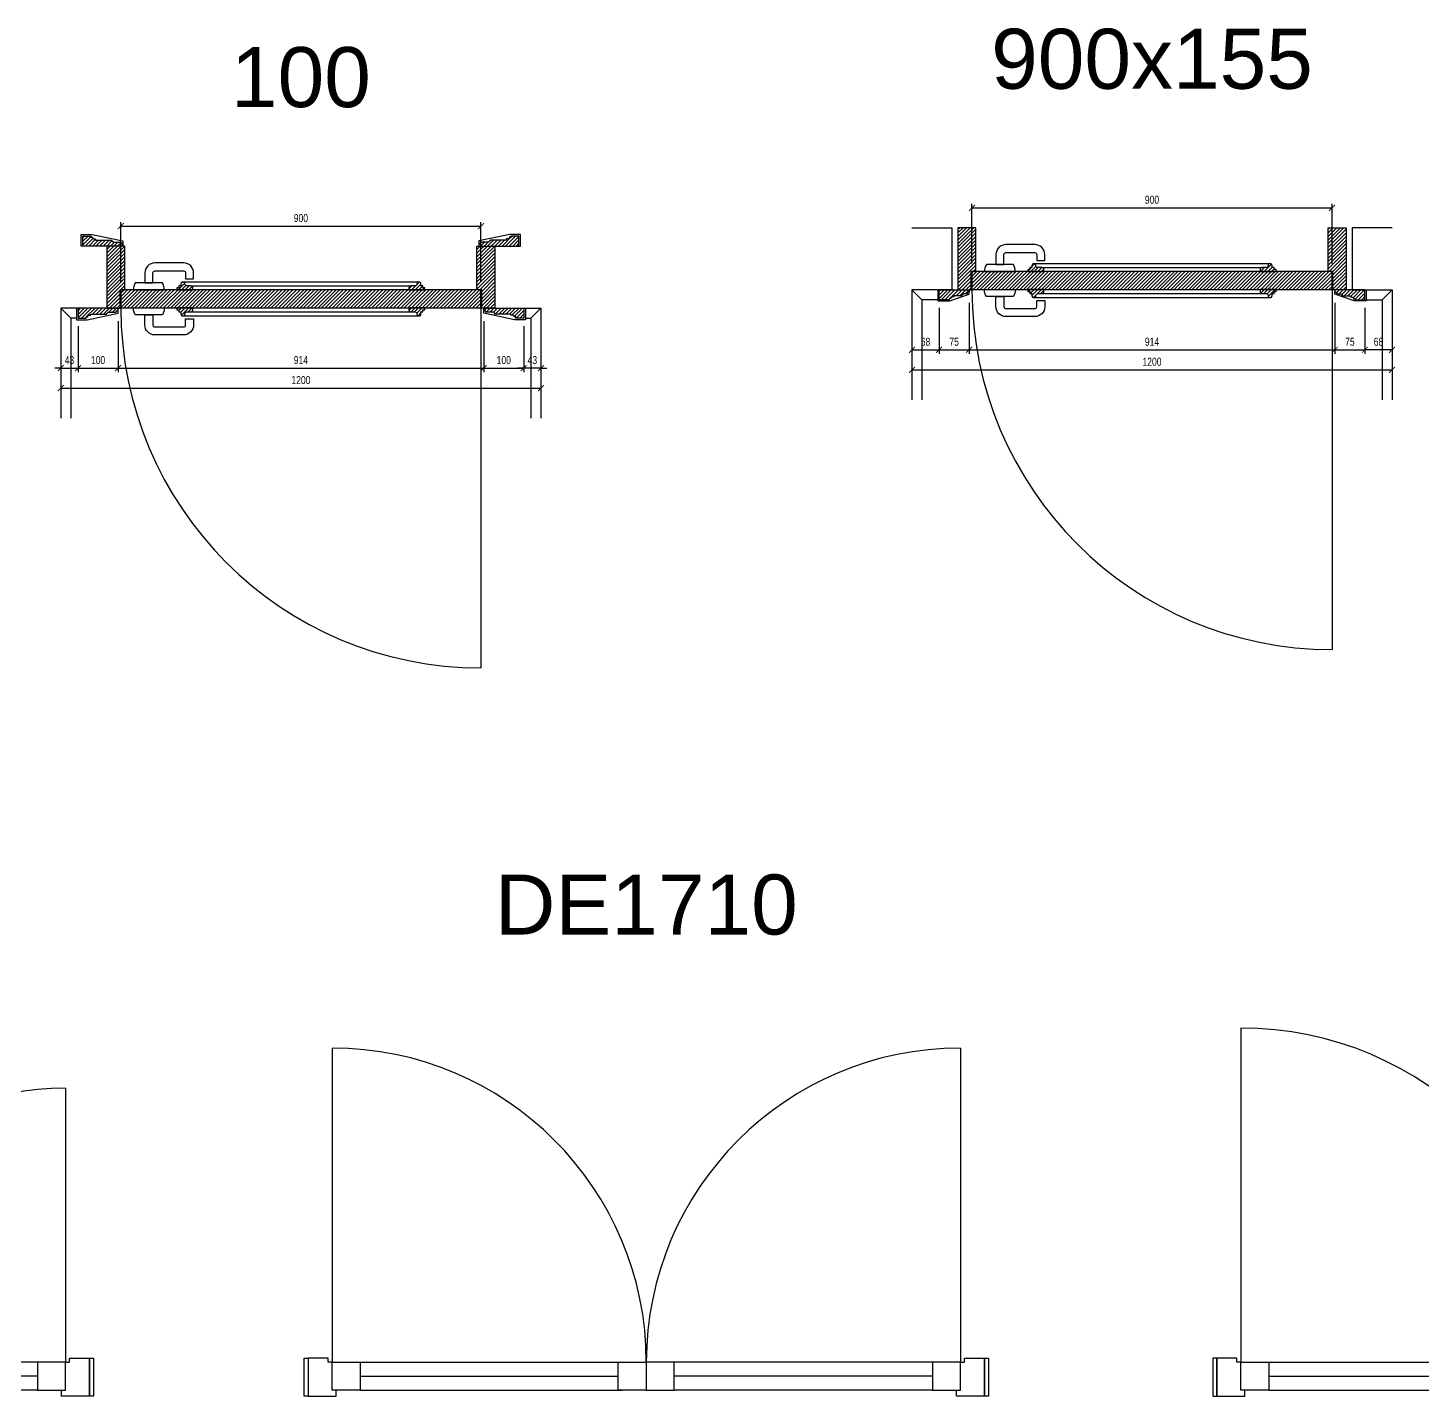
# Model space of a CAD drawing. Header units: millimetres. Extents: x 585 to 19233, y 2366 to 15159.
# Drawn here: x 3852 to 7336, y 2366 to 5786 of the extents above; entities that cross this region are included whole.
import ezdxf
from ezdxf.enums import TextEntityAlignment as Align

# ---------------------------------------------------------------- set-up
doc = ezdxf.new("R2010")
doc.units = ezdxf.units.MM
for name, color, linetype in [('AR doors', 4, 'Continuous'), ('AR doors dim', 4, 'Continuous'), ('AR wall', 5, 'Continuous'), ('AR windows', 4, 'Continuous'), ('AR wood', 7, 'Continuous')]:
    doc.layers.add(name, color=color, linetype=linetype)
doc.styles.add('Arial', font='arial.ttf')
doc.styles.add('Romrust', font='romrust.shx', dxfattribs={"width": 0.8})
doc.dimstyles.new('II 10', dxfattribs={"dimscale": 10, "dimtxt": 2, "dimasz": 1.5, "dimexe": 1, "dimexo": 2, "dimgap": 1, "dimtad": 1, "dimdec": 0, "dimzin": 9, "dimdsep": 46, "dimtxsty": 'Romrust', "dimblk": 'ARCHTICK', "dimcen": 0, "dimclrt": 3, "dimadec": 0, "dimazin": 0, "dimtfac": 0.666667, "dimtdec": 0, "dimtix": 1, "dimtmove": 0, "dimatfit": 0, "dimfxl": 1, "dimtvp": 1, "dimtolj": 1, "dimarcsym": 0})
pattern_1 = [(45, (-100000, 0), (-4.49012806, 4.49012806), [])]

# ---------------------------------------------------------------- blocks, each defined once
blk = doc.blocks.new('_ArchTick')
at = {"color": 0, "linetype": 'ByBlock', "lineweight": 0, "const_width": 0.15}
blk.add_lwpolyline([(-0.5, -0.5), (0.5, 0.5)], dxfattribs=at)
blk = doc.blocks.new('*D128')
at = {"layer": 'AR doors dim', "color": 0, "lineweight": -2, "transparency": 16777216}
for p, q in [((4083.9, 5151.2), (4083.9, 5300.7)), ((4983.9, 5151.2), (4983.9, 5300.7)), ((4083.9, 5290.7), (4983.9, 5290.7))]:
    blk.add_line(p, q, dxfattribs=at)
at = {"layer": 'Defpoints', "color": 0, "transparency": 16777216}
for p in [(4983.9, 5290.7), (4083.9, 5131.2), (4983.9, 5131.2)]:
    blk.add_point(p, dxfattribs=at)
at = {"layer": 'AR doors dim', "color": 0, "lineweight": -2, "transparency": 16777216, "xscale": 15, "yscale": 15, "zscale": 15, "rotation": 180}
blk.add_blockref('_ArchTick', (4083.9, 5290.7), dxfattribs=at)
at = {"layer": 'AR doors dim', "color": 0, "lineweight": -2, "transparency": 16777216, "xscale": 15, "yscale": 15, "zscale": 15}
blk.add_blockref('_ArchTick', (4983.9, 5290.7), dxfattribs=at)
at = {"layer": 'AR doors dim', "color": 3, "transparency": 16777216, "insert": (4533.9, 5310.7), "char_height": 20, "attachment_point": 5, "style": 'Romrust'}
blk.add_mtext('\\A1;900', dxfattribs=at)
blk = doc.blocks.new('*D129')
at = {"layer": 'AR doors dim', "color": 0, "lineweight": -2, "transparency": 16777216}
for p, q in [((3933.9, 5065.7), (3933.9, 4925.7)), ((3976.9, 5040.7), (3976.9, 4925.7)), ((3933.9, 4935.7), (3918.9, 4935.7)), ((3933.9, 4935.7), (3976.9, 4935.7)), ((3976.9, 4935.7), (3991.9, 4935.7))]:
    blk.add_line(p, q, dxfattribs=at)
at = {"layer": 'Defpoints', "color": 0, "transparency": 16777216}
for p in [(3933.9, 5085.7), (3976.9, 5060.7), (3976.9, 4935.7)]:
    blk.add_point(p, dxfattribs=at)
at = {"layer": 'AR doors dim', "color": 0, "lineweight": -2, "transparency": 16777216, "xscale": 15, "yscale": 15, "zscale": 15}
blk.add_blockref('_ArchTick', (3933.9, 4935.7), dxfattribs=at)
at = {"layer": 'AR doors dim', "color": 0, "lineweight": -2, "transparency": 16777216, "xscale": 15, "yscale": 15, "zscale": 15, "rotation": 180}
blk.add_blockref('_ArchTick', (3976.9, 4935.7), dxfattribs=at)
at = {"layer": 'AR doors dim', "color": 3, "transparency": 16777216, "insert": (3955.4, 4955.7), "char_height": 20, "attachment_point": 5, "style": 'Romrust'}
blk.add_mtext('\\A1;43', dxfattribs=at)
blk = doc.blocks.new('*D130')
at = {"layer": 'AR doors dim', "color": 0, "lineweight": -2, "transparency": 16777216}
for p, q in [((4076.9, 5052.7), (4076.9, 4925.7)), ((3976.9, 5040.7), (3976.9, 4925.7)), ((3976.9, 4935.7), (4076.9, 4935.7))]:
    blk.add_line(p, q, dxfattribs=at)
at = {"layer": 'Defpoints', "color": 0, "transparency": 16777216}
for p in [(3976.9, 5060.7), (4076.9, 5072.7), (4076.9, 4935.7)]:
    blk.add_point(p, dxfattribs=at)
at = {"layer": 'AR doors dim', "color": 0, "lineweight": -2, "transparency": 16777216, "xscale": 15, "yscale": 15, "zscale": 15, "rotation": 180}
blk.add_blockref('_ArchTick', (3976.9, 4935.7), dxfattribs=at)
at = {"layer": 'AR doors dim', "color": 0, "lineweight": -2, "transparency": 16777216, "xscale": 15, "yscale": 15, "zscale": 15}
blk.add_blockref('_ArchTick', (4076.9, 4935.7), dxfattribs=at)
at = {"layer": 'AR doors dim', "color": 3, "transparency": 16777216, "insert": (4026.9, 4955.7), "char_height": 20, "attachment_point": 5, "style": 'Romrust'}
blk.add_mtext('\\A1;100', dxfattribs=at)
blk = doc.blocks.new('*D131')
at = {"layer": 'AR doors dim', "color": 0, "lineweight": -2, "transparency": 16777216}
for p, q in [((4076.9, 5052.7), (4076.9, 4925.7)), ((4990.9, 5052.7), (4990.9, 4925.7)), ((4076.9, 4935.7), (4990.9, 4935.7))]:
    blk.add_line(p, q, dxfattribs=at)
at = {"layer": 'Defpoints', "color": 0, "transparency": 16777216}
for p in [(4076.9, 5072.7), (4990.9, 5072.7), (4990.9, 4935.7)]:
    blk.add_point(p, dxfattribs=at)
at = {"layer": 'AR doors dim', "color": 0, "lineweight": -2, "transparency": 16777216, "xscale": 15, "yscale": 15, "zscale": 15, "rotation": 180}
blk.add_blockref('_ArchTick', (4076.9, 4935.7), dxfattribs=at)
at = {"layer": 'AR doors dim', "color": 0, "lineweight": -2, "transparency": 16777216, "xscale": 15, "yscale": 15, "zscale": 15}
blk.add_blockref('_ArchTick', (4990.9, 4935.7), dxfattribs=at)
at = {"layer": 'AR doors dim', "color": 3, "transparency": 16777216, "insert": (4533.9, 4955.7), "char_height": 20, "attachment_point": 5, "style": 'Romrust'}
blk.add_mtext('\\A1;914', dxfattribs=at)
blk = doc.blocks.new('*D132')
at = {"layer": 'AR doors dim', "color": 0, "lineweight": -2, "transparency": 16777216}
for p, q in [((4990.9, 5052.7), (4990.9, 4925.7)), ((5090.9, 5040.7), (5090.9, 4925.7)), ((4990.9, 4935.7), (5090.9, 4935.7))]:
    blk.add_line(p, q, dxfattribs=at)
at = {"layer": 'Defpoints', "color": 0, "transparency": 16777216}
for p in [(4990.9, 5072.7), (5090.9, 5060.7), (5090.9, 4935.7)]:
    blk.add_point(p, dxfattribs=at)
at = {"layer": 'AR doors dim', "color": 0, "lineweight": -2, "transparency": 16777216, "xscale": 15, "yscale": 15, "zscale": 15, "rotation": 180}
blk.add_blockref('_ArchTick', (4990.9, 4935.7), dxfattribs=at)
at = {"layer": 'AR doors dim', "color": 0, "lineweight": -2, "transparency": 16777216, "xscale": 15, "yscale": 15, "zscale": 15}
blk.add_blockref('_ArchTick', (5090.9, 4935.7), dxfattribs=at)
at = {"layer": 'AR doors dim', "color": 3, "transparency": 16777216, "insert": (5040.9, 4955.7), "char_height": 20, "attachment_point": 5, "style": 'Romrust'}
blk.add_mtext('\\A1;100', dxfattribs=at)
blk = doc.blocks.new('*D133')
at = {"layer": 'AR doors dim', "color": 0, "lineweight": -2, "transparency": 16777216}
for p, q in [((3933.9, 5065.7), (3933.9, 4875.7)), ((5133.9, 5065.7), (5133.9, 4875.7)), ((3933.9, 4885.7), (5133.9, 4885.7))]:
    blk.add_line(p, q, dxfattribs=at)
at = {"layer": 'Defpoints', "color": 0, "transparency": 16777216}
for p in [(3933.9, 5085.7), (5133.9, 5085.7), (5133.9, 4885.7)]:
    blk.add_point(p, dxfattribs=at)
at = {"layer": 'AR doors dim', "color": 0, "lineweight": -2, "transparency": 16777216, "xscale": 15, "yscale": 15, "zscale": 15, "rotation": 180}
blk.add_blockref('_ArchTick', (3933.9, 4885.7), dxfattribs=at)
at = {"layer": 'AR doors dim', "color": 0, "lineweight": -2, "transparency": 16777216, "xscale": 15, "yscale": 15, "zscale": 15}
blk.add_blockref('_ArchTick', (5133.9, 4885.7), dxfattribs=at)
at = {"layer": 'AR doors dim', "color": 3, "transparency": 16777216, "insert": (4533.9, 4905.7), "char_height": 20, "attachment_point": 5, "style": 'Romrust'}
blk.add_mtext('\\A1;1200', dxfattribs=at)
blk = doc.blocks.new('door entrance 900 plan 100')
h = blk.add_hatch()
h.set_pattern_fill('LINE', color=8, scale=2, angle=45, style=0)
h.set_pattern_definition([(45, (7500, 22800), (-4.490128, 4.490128), [])])
edge = h.paths.add_edge_path()
edge.add_line((517, 95.5), (513, 95.5))
edge.add_line((513, 95.5), (513, 92.5))
edge.add_line((513, 92.5), (473, 92.5))
edge.add_line((473, 92.5), (473, 90.5))
edge.add_arc((473, 87.5), 3, 90, 180)
edge.add_line((470, 87.5), (450, 87.5))
edge.add_line((450, 87.5), (450, 85.5))
edge.add_arc((450, 82.5), 3, 90, 180)
edge.add_line((447, 82.5), (445, 82.5))
edge.add_line((445, 82.5), (445, 77.5))
edge.add_line((445, 77.5), (545, 77.5))
edge.add_line((545, 77.5), (545, 102.5))
edge.add_line((545, 102.5), (525, 102.5))
edge.add_line((525, 102.5), (525, 99.5))
edge.add_line((525, 99.5), (521, 99.5))
edge.add_arc((517, 99.5), 4, -90, 0, ccw=False)
h.paths.add_polyline_path([(485, -77.5), (452, -77.5), (452, -31.5), (440, -31.5), (440, 77.5), (485, 77.5)])
edge = h.paths.add_edge_path()
edge.add_line((529, -95.5), (525, -95.5))
edge.add_line((525, -95.5), (525, -92.5))
edge.add_line((525, -92.5), (485, -92.5))
edge.add_line((485, -92.5), (485, -90.5))
edge.add_arc((485, -87.5), 3, 180, 270, ccw=False)
edge.add_line((482, -87.5), (462, -87.5))
edge.add_line((462, -87.5), (462, -85.5))
edge.add_arc((462, -82.5), 3, 180, 270, ccw=False)
edge.add_line((459, -82.5), (457, -82.5))
edge.add_line((457, -82.5), (457, -77.5))
edge.add_line((457, -77.5), (557, -77.5))
edge.add_line((557, -77.5), (557, -102.5))
edge.add_line((557, -102.5), (537, -102.5))
edge.add_line((537, -102.5), (537, -99.5))
edge.add_line((537, -99.5), (533, -99.5))
edge.add_arc((529, -99.5), 4, 360, 450)
h.paths.add_polyline_path([(-450, -77), (450, -77), (450, -32), (-450, -32)])
edge = h.paths.add_edge_path()
edge.add_line((305, -22), (300, -22))
edge.add_line((300, -22), (300, -17))
edge.add_arc((295, -17), 5, 0, 180)
edge.add_arc((285, -17), 5, -90, 0, ccw=False)
edge.add_line((285, -22), (275, -22))
edge.add_arc((275, -27), 5, 90, 180)
edge.add_line((270, -27), (270, -32))
edge.add_line((270, -32), (310, -32))
edge.add_line((310, -32), (310, -27))
edge.add_line((310, -27), (305, -27))
edge.add_line((305, -27), (305, -22))
edge = h.paths.add_edge_path()
edge.add_line((310, -77), (270, -77))
edge.add_line((270, -77), (270, -82))
edge.add_arc((275, -82), 5, 180, 270)
edge.add_line((275, -87), (285, -87))
edge.add_arc((285, -92), 5, 0, 90, ccw=False)
edge.add_arc((295, -92), 5, 180, 360)
edge.add_line((300, -92), (300, -87))
edge.add_line((300, -87), (305, -87))
edge.add_line((305, -87), (305, -82))
edge.add_line((305, -82), (310, -82))
edge.add_line((310, -82), (310, -77))
edge = h.paths.add_edge_path()
edge.add_arc((-275, -27), 5, 0, 90)
edge.add_line((-275, -22), (-285, -22))
edge.add_arc((-285, -17), 5, 180, 270, ccw=False)
edge.add_arc((-295, -17), 5, 360, 540)
edge.add_line((-300, -17), (-300, -22))
edge.add_line((-300, -22), (-305, -22))
edge.add_line((-305, -22), (-305, -27))
edge.add_line((-305, -27), (-310, -27))
edge.add_line((-310, -27), (-310, -32))
edge.add_line((-310, -32), (-270, -32))
edge.add_line((-270, -32), (-270, -27))
edge = h.paths.add_edge_path()
edge.add_line((-270, -82), (-270, -77))
edge.add_line((-270, -77), (-310, -77))
edge.add_line((-310, -77), (-310, -82))
edge.add_line((-310, -82), (-305, -82))
edge.add_line((-305, -82), (-305, -87))
edge.add_line((-305, -87), (-300, -87))
edge.add_line((-300, -87), (-300, -92))
edge.add_arc((-295, -92), 5, 180, 360)
edge.add_arc((-285, -92), 5, 90, 180, ccw=False)
edge.add_line((-285, -87), (-275, -87))
edge.add_arc((-275, -82), 5, 270, 360)
h.paths.add_polyline_path([(-452, -77.5), (-452, -31.5), (-440, -31.5), (-440, 77.5), (-485, 77.5), (-485, -77.5)])
edge = h.paths.add_edge_path()
edge.add_line((-517, 95.5), (-513, 95.5))
edge.add_line((-513, 95.5), (-513, 92.5))
edge.add_line((-513, 92.5), (-473, 92.5))
edge.add_line((-473, 92.5), (-473, 90.5))
edge.add_arc((-473, 87.5), 3, 0, 90, ccw=False)
edge.add_line((-470, 87.5), (-450, 87.5))
edge.add_line((-450, 87.5), (-450, 85.5))
edge.add_arc((-450, 82.5), 3, 0, 90, ccw=False)
edge.add_line((-447, 82.5), (-445, 82.5))
edge.add_line((-445, 82.5), (-445, 77.5))
edge.add_line((-445, 77.5), (-545, 77.5))
edge.add_line((-545, 77.5), (-545, 102.5))
edge.add_line((-545, 102.5), (-525, 102.5))
edge.add_line((-525, 102.5), (-525, 99.5))
edge.add_line((-525, 99.5), (-521, 99.5))
edge.add_arc((-517, 99.5), 4, 180, 270)
edge = h.paths.add_edge_path()
edge.add_line((-529, -95.5), (-525, -95.5))
edge.add_line((-525, -95.5), (-525, -92.5))
edge.add_line((-525, -92.5), (-485, -92.5))
edge.add_line((-485, -92.5), (-485, -90.5))
edge.add_arc((-485, -87.5), 3, 270, 360)
edge.add_line((-482, -87.5), (-462, -87.5))
edge.add_line((-462, -87.5), (-462, -85.5))
edge.add_arc((-462, -82.5), 3, 270, 360)
edge.add_line((-459, -82.5), (-457, -82.5))
edge.add_line((-457, -82.5), (-457, -77.5))
edge.add_line((-457, -77.5), (-557, -77.5))
edge.add_line((-557, -77.5), (-557, -102.5))
edge.add_line((-557, -102.5), (-537, -102.5))
edge.add_line((-537, -102.5), (-537, -99.5))
edge.add_line((-537, -99.5), (-533, -99.5))
edge.add_arc((-529, -99.5), 4, 90, 180, ccw=False)
at = {"color": 8}
for p, q in [((-295, -12), (295, -12)), ((-275, -22), (275, -22)), ((-295, -97), (295, -97)), ((-275, -87), (275, -87)), ((450, -77), (450, -977))]:
    blk.add_line(p, q, dxfattribs=at)
for points in [[(-545, 77.5), (-549, 77.5), (-549, 106.5), (-522, 106.5), (-445, 90.5), (-445, 82.5)], [(545, 77.5), (549, 77.5), (549, 106.5), (522, 106.5), (445, 90.5), (445, 82.5)], [(-557, -77.5), (-561, -77.5), (-561, -106.5), (-534, -106.5), (-457, -90.5), (-457, -82.5)], [(557, -77.5), (561, -77.5), (561, -106.5), (534, -106.5), (457, -90.5), (457, -82.5)]]:
    blk.add_lwpolyline(points, dxfattribs=at)
at = {"color": 0}
for points in [[(-517, 95.5), (-513, 95.5), (-513, 92.5), (-473, 92.5), (-473, 90.5, -0.414214), (-470, 87.5), (-450, 87.5), (-450, 85.5, -0.414214), (-447, 82.5), (-445, 82.5), (-445, 77.5), (-545, 77.5), (-545, 102.5), (-525, 102.5), (-525, 99.5), (-521, 99.5, 0.414214), (-517, 95.5, 0.414214)], [(517, 95.5), (513, 95.5), (513, 92.5), (473, 92.5), (473, 90.5, 0.414214), (470, 87.5), (450, 87.5), (450, 85.5, 0.414214), (447, 82.5), (445, 82.5), (445, 77.5), (545, 77.5), (545, 102.5), (525, 102.5), (525, 99.5), (521, 99.5, -0.414214), (517, 95.5, -0.414214)], [(-270, -27, 0.414214), (-275, -22), (-285, -22, -0.414214), (-290, -17, 1), (-300, -17), (-300, -22), (-305, -22), (-305, -27), (-310, -27), (-310, -32), (-270, -32)], [(305, -22), (300, -22), (300, -17, 1), (290, -17, -0.414214), (285, -22), (275, -22, 0.414214), (270, -27), (270, -32), (310, -32), (310, -27), (305, -27)], [(-529, -95.5), (-525, -95.5), (-525, -92.5), (-485, -92.5), (-485, -90.5, 0.414214), (-482, -87.5), (-462, -87.5), (-462, -85.5, 0.414214), (-459, -82.5), (-457, -82.5), (-457, -77.5), (-557, -77.5), (-557, -102.5), (-537, -102.5), (-537, -99.5), (-533, -99.5, -0.414214), (-529, -95.5, -0.414214)], [(-270, -82), (-270, -77), (-310, -77), (-310, -82), (-305, -82), (-305, -87), (-300, -87), (-300, -92, 1), (-290, -92, -0.414214), (-285, -87), (-275, -87, 0.414214)], [(310, -77), (270, -77), (270, -82, 0.414214), (275, -87), (285, -87, -0.414214), (290, -92, 1), (300, -92), (300, -87), (305, -87), (305, -82), (310, -82)], [(529, -95.5), (525, -95.5), (525, -92.5), (485, -92.5), (485, -90.5, -0.414214), (482, -87.5), (462, -87.5), (462, -85.5, -0.414214), (459, -82.5), (457, -82.5), (457, -77.5), (557, -77.5), (557, -102.5), (537, -102.5), (537, -99.5), (533, -99.5, 0.414214), (529, -95.5, 0.414214)]]:
    blk.add_lwpolyline(points, format="xyb", close=True, dxfattribs=at)
for points in [[(-452, -77.5), (-452, -31.5), (-440, -31.5), (-440, 77.5), (-485, 77.5), (-485, -77.5), (-452, -77.5)], [(485, -77.5), (452, -77.5), (452, -31.5), (440, -31.5), (440, 77.5), (485, 77.5), (485, -77.5)]]:
    blk.add_lwpolyline(points, dxfattribs=at)
at = {"color": 8}
for points in [[(-293, 35.5), (-365, 35.5, 0.414214), (-390, 10.5), (-390, -14.5), (-370, -14.5), (-370, 10.5, -0.414214), (-365, 15.5), (-293, 15.5, -0.414214), (-288, 10.5), (-288, -4.5), (-268, -4.5), (-268, 10.5, 0.414214)], [(-346, -14.5), (-414, -14.5, 0.100452), (-419, -32), (-341, -32, 0.100452)], [(-346, -94.5), (-414, -94.5, -0.100452), (-419, -77), (-341, -77, -0.100452)], [(-293, -144.5), (-365, -144.5, -0.414214), (-390, -119.5), (-390, -94.5), (-370, -94.5), (-370, -119.5, 0.414214), (-365, -124.5), (-293, -124.5, 0.414214), (-288, -119.5), (-288, -104.5), (-268, -104.5), (-268, -119.5, -0.414214)]]:
    blk.add_lwpolyline(points, format="xyb", close=True, dxfattribs=at)
at = {"color": 0}
blk.add_lwpolyline([(-450, -77), (450, -77), (450, -32), (-450, -32)], close=True, dxfattribs=at)
at = {"color": 8}
blk.add_arc((450, -77), 900, 180, 270, dxfattribs=at)
blk = doc.blocks.new('*D134')
at = {"layer": 'AR doors dim', "color": 0, "lineweight": -2, "transparency": 16777216}
for p, q in [((5133.9, 5065.7), (5133.9, 4925.7)), ((5090.9, 5040.7), (5090.9, 4925.7)), ((5090.9, 4935.7), (5075.9, 4935.7)), ((5133.9, 4935.7), (5090.9, 4935.7)), ((5133.9, 4935.7), (5148.9, 4935.7))]:
    blk.add_line(p, q, dxfattribs=at)
at = {"layer": 'Defpoints', "color": 0, "transparency": 16777216}
for p in [(5090.9, 5060.7), (5133.9, 5085.7), (5090.9, 4935.7)]:
    blk.add_point(p, dxfattribs=at)
at = {"layer": 'AR doors dim', "color": 0, "lineweight": -2, "transparency": 16777216, "xscale": 15, "yscale": 15, "zscale": 15}
blk.add_blockref('_ArchTick', (5090.9, 4935.7), dxfattribs=at)
at = {"layer": 'AR doors dim', "color": 0, "lineweight": -2, "transparency": 16777216, "xscale": 15, "yscale": 15, "zscale": 15, "rotation": 180}
blk.add_blockref('_ArchTick', (5133.9, 4935.7), dxfattribs=at)
at = {"layer": 'AR doors dim', "color": 3, "transparency": 16777216, "insert": (5112.4, 4955.7), "char_height": 20, "attachment_point": 5, "style": 'Romrust'}
blk.add_mtext('\\A1;43', dxfattribs=at)
blk = doc.blocks.new('*D168')
at = {"layer": 'AR doors dim', "color": 0, "lineweight": -2, "transparency": 16777216}
for p, q in [((6210.9, 5197), (6210.9, 5346.5)), ((6210.9, 5336.5), (7110.9, 5336.5)), ((7110.9, 5197), (7110.9, 5346.5))]:
    blk.add_line(p, q, dxfattribs=at)
at = {"layer": 'Defpoints', "color": 0, "transparency": 16777216}
for p in [(7110.9, 5336.5), (6210.9, 5177), (7110.9, 5177)]:
    blk.add_point(p, dxfattribs=at)
at = {"layer": 'AR doors dim', "color": 0, "lineweight": -2, "transparency": 16777216, "xscale": 15, "yscale": 15, "zscale": 15, "rotation": 180}
blk.add_blockref('_ArchTick', (6210.9, 5336.5), dxfattribs=at)
at = {"layer": 'AR doors dim', "color": 0, "lineweight": -2, "transparency": 16777216, "xscale": 15, "yscale": 15, "zscale": 15}
blk.add_blockref('_ArchTick', (7110.9, 5336.5), dxfattribs=at)
at = {"layer": 'AR doors dim', "color": 3, "transparency": 16777216, "insert": (6660.9, 5356.5), "char_height": 20, "attachment_point": 5, "style": 'Romrust'}
blk.add_mtext('\\A1;900', dxfattribs=at)
blk = doc.blocks.new('*D169')
at = {"layer": 'AR doors dim', "color": 0, "lineweight": -2, "transparency": 16777216}
for p, q in [((6060.9, 5111.5), (6060.9, 4971.5)), ((6128.9, 5086.5), (6128.9, 4971.5)), ((6060.9, 4981.5), (6128.9, 4981.5))]:
    blk.add_line(p, q, dxfattribs=at)
at = {"layer": 'Defpoints', "color": 0, "transparency": 16777216}
for p in [(6060.9, 5131.5), (6128.9, 5106.5), (6128.9, 4981.5)]:
    blk.add_point(p, dxfattribs=at)
at = {"layer": 'AR doors dim', "color": 0, "lineweight": -2, "transparency": 16777216, "xscale": 15, "yscale": 15, "zscale": 15, "rotation": 180}
blk.add_blockref('_ArchTick', (6060.9, 4981.5), dxfattribs=at)
at = {"layer": 'AR doors dim', "color": 0, "lineweight": -2, "transparency": 16777216, "xscale": 15, "yscale": 15, "zscale": 15}
blk.add_blockref('_ArchTick', (6128.9, 4981.5), dxfattribs=at)
at = {"layer": 'AR doors dim', "color": 3, "transparency": 16777216, "insert": (6094.9, 5001.5), "char_height": 20, "attachment_point": 5, "style": 'Romrust'}
blk.add_mtext('\\A1;68', dxfattribs=at)
blk = doc.blocks.new('*D170')
at = {"layer": 'AR doors dim', "color": 0, "lineweight": -2, "transparency": 16777216}
for p, q in [((6203.9, 5098.5), (6203.9, 4971.5)), ((6128.9, 5086.5), (6128.9, 4971.5)), ((6128.9, 4981.5), (6203.9, 4981.5))]:
    blk.add_line(p, q, dxfattribs=at)
at = {"layer": 'Defpoints', "color": 0, "transparency": 16777216}
for p in [(6128.9, 5106.5), (6203.9, 5118.5), (6203.9, 4981.5)]:
    blk.add_point(p, dxfattribs=at)
at = {"layer": 'AR doors dim', "color": 0, "lineweight": -2, "transparency": 16777216, "xscale": 15, "yscale": 15, "zscale": 15, "rotation": 180}
blk.add_blockref('_ArchTick', (6128.9, 4981.5), dxfattribs=at)
at = {"layer": 'AR doors dim', "color": 0, "lineweight": -2, "transparency": 16777216, "xscale": 15, "yscale": 15, "zscale": 15}
blk.add_blockref('_ArchTick', (6203.9, 4981.5), dxfattribs=at)
at = {"layer": 'AR doors dim', "color": 3, "transparency": 16777216, "insert": (6166.4, 5001.5), "char_height": 20, "attachment_point": 5, "style": 'Romrust'}
blk.add_mtext('\\A1;75', dxfattribs=at)
blk = doc.blocks.new('*D171')
at = {"layer": 'AR doors dim', "color": 0, "lineweight": -2, "transparency": 16777216}
for p, q in [((6203.9, 5098.5), (6203.9, 4971.5)), ((7117.9, 5098.5), (7117.9, 4971.5)), ((6203.9, 4981.5), (7117.9, 4981.5))]:
    blk.add_line(p, q, dxfattribs=at)
at = {"layer": 'Defpoints', "color": 0, "transparency": 16777216}
for p in [(6203.9, 5118.5), (7117.9, 5118.5), (7117.9, 4981.5)]:
    blk.add_point(p, dxfattribs=at)
at = {"layer": 'AR doors dim', "color": 0, "lineweight": -2, "transparency": 16777216, "xscale": 15, "yscale": 15, "zscale": 15, "rotation": 180}
blk.add_blockref('_ArchTick', (6203.9, 4981.5), dxfattribs=at)
at = {"layer": 'AR doors dim', "color": 0, "lineweight": -2, "transparency": 16777216, "xscale": 15, "yscale": 15, "zscale": 15}
blk.add_blockref('_ArchTick', (7117.9, 4981.5), dxfattribs=at)
at = {"layer": 'AR doors dim', "color": 3, "transparency": 16777216, "insert": (6660.9, 5001.5), "char_height": 20, "attachment_point": 5, "style": 'Romrust'}
blk.add_mtext('\\A1;914', dxfattribs=at)
blk = doc.blocks.new('*D172')
at = {"layer": 'AR doors dim', "color": 0, "lineweight": -2, "transparency": 16777216}
for p, q in [((7117.9, 5098.5), (7117.9, 4971.5)), ((7192.9, 5086.5), (7192.9, 4971.5)), ((7117.9, 4981.5), (7192.9, 4981.5))]:
    blk.add_line(p, q, dxfattribs=at)
at = {"layer": 'Defpoints', "color": 0, "transparency": 16777216}
for p in [(7117.9, 5118.5), (7192.9, 5106.5), (7192.9, 4981.5)]:
    blk.add_point(p, dxfattribs=at)
at = {"layer": 'AR doors dim', "color": 0, "lineweight": -2, "transparency": 16777216, "xscale": 15, "yscale": 15, "zscale": 15, "rotation": 180}
blk.add_blockref('_ArchTick', (7117.9, 4981.5), dxfattribs=at)
at = {"layer": 'AR doors dim', "color": 0, "lineweight": -2, "transparency": 16777216, "xscale": 15, "yscale": 15, "zscale": 15}
blk.add_blockref('_ArchTick', (7192.9, 4981.5), dxfattribs=at)
at = {"layer": 'AR doors dim', "color": 3, "transparency": 16777216, "insert": (7155.4, 5001.5), "char_height": 20, "attachment_point": 5, "style": 'Romrust'}
blk.add_mtext('\\A1;75', dxfattribs=at)
blk = doc.blocks.new('*D173')
at = {"layer": 'AR doors dim', "color": 0, "lineweight": -2, "transparency": 16777216}
for p, q in [((6060.9, 5111.5), (6060.9, 4921.5)), ((7260.9, 5111.5), (7260.9, 4921.5)), ((6060.9, 4931.5), (7260.9, 4931.5))]:
    blk.add_line(p, q, dxfattribs=at)
at = {"layer": 'Defpoints', "color": 0, "transparency": 16777216}
for p in [(6060.9, 5131.5), (7260.9, 5131.5), (7260.9, 4931.5)]:
    blk.add_point(p, dxfattribs=at)
at = {"layer": 'AR doors dim', "color": 0, "lineweight": -2, "transparency": 16777216, "xscale": 15, "yscale": 15, "zscale": 15, "rotation": 180}
blk.add_blockref('_ArchTick', (6060.9, 4931.5), dxfattribs=at)
at = {"layer": 'AR doors dim', "color": 0, "lineweight": -2, "transparency": 16777216, "xscale": 15, "yscale": 15, "zscale": 15}
blk.add_blockref('_ArchTick', (7260.9, 4931.5), dxfattribs=at)
at = {"layer": 'AR doors dim', "color": 3, "transparency": 16777216, "insert": (6660.9, 4951.5), "char_height": 20, "attachment_point": 5, "style": 'Romrust'}
blk.add_mtext('\\A1;1200', dxfattribs=at)
blk = doc.blocks.new('*D174')
at = {"layer": 'AR doors dim', "color": 0, "lineweight": -2, "transparency": 16777216}
for p, q in [((7260.9, 5111.5), (7260.9, 4971.5)), ((7192.9, 5086.5), (7192.9, 4971.5)), ((7260.9, 4981.5), (7192.9, 4981.5))]:
    blk.add_line(p, q, dxfattribs=at)
at = {"layer": 'Defpoints', "color": 0, "transparency": 16777216}
for p in [(7260.9, 5131.5), (7192.9, 5106.5), (7192.9, 4981.5)]:
    blk.add_point(p, dxfattribs=at)
at = {"layer": 'AR doors dim', "color": 0, "lineweight": -2, "transparency": 16777216, "xscale": 15, "yscale": 15, "zscale": 15, "rotation": 180}
blk.add_blockref('_ArchTick', (7192.9, 4981.5), dxfattribs=at)
at = {"layer": 'AR doors dim', "color": 0, "lineweight": -2, "transparency": 16777216, "xscale": 15, "yscale": 15, "zscale": 15}
blk.add_blockref('_ArchTick', (7260.9, 4981.5), dxfattribs=at)
at = {"layer": 'AR doors dim', "color": 3, "transparency": 16777216, "insert": (7226.9, 5001.5), "char_height": 20, "attachment_point": 5, "style": 'Romrust'}
blk.add_mtext('\\A1;68', dxfattribs=at)
blk = doc.blocks.new('door entrance 900x155 plan 75')
h = blk.add_hatch()
h.set_pattern_fill('LINE', color=8, scale=2, angle=45, style=0)
h.set_pattern_definition(pattern_1)
h.paths.add_polyline_path([(-452, -77.5), (-452, -31.5), (-440, -31.5), (-440, 77.5), (-485, 77.5), (-485, -77.5)])
h.paths.add_polyline_path([(-450, -77), (450, -77), (450, -32), (-450, -32)])
h.paths.add_polyline_path([(485, -77.5), (452, -77.5), (452, -31.5), (440, -31.5), (440, 77.5), (485, 77.5)])
edge = h.paths.add_edge_path()
edge.add_line((305, -22), (300, -22))
edge.add_line((300, -22), (300, -17))
edge.add_arc((295, -17), 5, 0, 180)
edge.add_arc((285, -17), 5, -90, 0, ccw=False)
edge.add_line((285, -22), (275, -22))
edge.add_arc((275, -27), 5, 90, 180)
edge.add_line((270, -27), (270, -32))
edge.add_line((270, -32), (310, -32))
edge.add_line((310, -32), (310, -27))
edge.add_line((310, -27), (305, -27))
edge.add_line((305, -27), (305, -22))
edge = h.paths.add_edge_path()
edge.add_line((310, -77), (270, -77))
edge.add_line((270, -77), (270, -82))
edge.add_arc((275, -82), 5, 180, 270)
edge.add_line((275, -87), (285, -87))
edge.add_arc((285, -92), 5, 0, 90, ccw=False)
edge.add_arc((295, -92), 5, 180, 360)
edge.add_line((300, -92), (300, -87))
edge.add_line((300, -87), (305, -87))
edge.add_line((305, -87), (305, -82))
edge.add_line((305, -82), (310, -82))
edge.add_line((310, -82), (310, -77))
edge = h.paths.add_edge_path()
edge.add_arc((-275, -27), 5, 0, 90)
edge.add_line((-275, -22), (-285, -22))
edge.add_arc((-285, -17), 5, 180, 270, ccw=False)
edge.add_arc((-295, -17), 5, 360, 540)
edge.add_line((-300, -17), (-300, -22))
edge.add_line((-300, -22), (-305, -22))
edge.add_line((-305, -22), (-305, -27))
edge.add_line((-305, -27), (-310, -27))
edge.add_line((-310, -27), (-310, -32))
edge.add_line((-310, -32), (-270, -32))
edge.add_line((-270, -32), (-270, -27))
edge = h.paths.add_edge_path()
edge.add_line((-270, -82), (-270, -77))
edge.add_line((-270, -77), (-310, -77))
edge.add_line((-310, -77), (-310, -82))
edge.add_line((-310, -82), (-305, -82))
edge.add_line((-305, -82), (-305, -87))
edge.add_line((-305, -87), (-300, -87))
edge.add_line((-300, -87), (-300, -92))
edge.add_arc((-295, -92), 5, 180, 360)
edge.add_arc((-285, -92), 5, 90, 180, ccw=False)
edge.add_line((-285, -87), (-275, -87))
edge.add_arc((-275, -82), 5, 270, 360)
h = blk.add_hatch()
h.set_pattern_fill('LINE', color=8, scale=2, angle=45, style=0)
h.set_pattern_definition(pattern_1)
edge = h.paths.add_edge_path()
edge.add_line((-532, -102.5), (-532, -77.5))
edge.add_line((-532, -77.5), (-457, -77.5))
edge.add_line((-457, -77.5), (-457, -82.5))
edge.add_line((-457, -82.5), (-459, -82.5))
edge.add_arc((-462, -82.5), 3, 270, 360, ccw=False)
edge.add_line((-462, -85.5), (-462, -87.5))
edge.add_line((-462, -87.5), (-472, -87.5))
edge.add_arc((-475, -87.5), 3, -90, 0, ccw=False)
edge.add_line((-475, -90.5), (-475, -92.5))
edge.add_line((-475, -92.5), (-495, -92.5))
edge.add_line((-495, -92.5), (-495, -95.5))
edge.add_line((-495, -95.5), (-499, -95.5))
edge.add_arc((-499, -99.5), 4, 90, 180)
edge.add_line((-503, -99.5), (-507, -99.5))
edge.add_line((-507, -99.5), (-507, -102.5))
edge.add_line((-507, -102.5), (-532, -102.5))
h = blk.add_hatch()
h.set_pattern_fill('LINE', color=8, scale=2, angle=45, style=0)
h.set_pattern_definition(pattern_1)
edge = h.paths.add_edge_path()
edge.add_line((532, -102.5), (532, -77.5))
edge.add_line((532, -77.5), (457, -77.5))
edge.add_line((457, -77.5), (457, -82.5))
edge.add_line((457, -82.5), (459, -82.5))
edge.add_arc((462, -82.5), 3, 180, 270)
edge.add_line((462, -85.5), (462, -87.5))
edge.add_line((462, -87.5), (472, -87.5))
edge.add_arc((475, -87.5), 3, 180, 270)
edge.add_line((475, -90.5), (475, -92.5))
edge.add_line((475, -92.5), (495, -92.5))
edge.add_line((495, -92.5), (495, -95.5))
edge.add_line((495, -95.5), (499, -95.5))
edge.add_arc((499, -99.5), 4, 0, 90, ccw=False)
edge.add_line((503, -99.5), (507, -99.5))
edge.add_line((507, -99.5), (507, -102.5))
edge.add_line((507, -102.5), (532, -102.5))
at = {"color": 8}
for p, q in [((-295, -12), (295, -12)), ((-275, -22), (275, -22)), ((-295, -97), (295, -97)), ((-275, -87), (275, -87)), ((450, -77), (450, -977))]:
    blk.add_line(p, q, dxfattribs=at)
at = {"color": 0}
for points in [[(-452, -77.5), (-452, -31.5), (-440, -31.5), (-440, 77.5), (-485, 77.5), (-485, -77.5), (-452, -77.5)], [(485, -77.5), (452, -77.5), (452, -31.5), (440, -31.5), (440, 77.5), (485, 77.5), (485, -77.5)]]:
    blk.add_lwpolyline(points, dxfattribs=at)
at = {"color": 8}
for points in [[(-293, 35.5), (-365, 35.5, 0.414214), (-390, 10.5), (-390, -14.5), (-370, -14.5), (-370, 10.5, -0.414214), (-365, 15.5), (-293, 15.5, -0.414214), (-288, 10.5), (-288, -4.5), (-268, -4.5), (-268, 10.5, 0.414214)], [(-346, -14.5), (-414, -14.5, 0.100452), (-419, -32), (-341, -32, 0.100452)], [(-346, -94.5), (-414, -94.5, -0.100452), (-419, -77), (-341, -77, -0.100452)], [(-293, -144.5), (-365, -144.5, -0.414214), (-390, -119.5), (-390, -94.5), (-370, -94.5), (-370, -119.5, 0.414214), (-365, -124.5), (-293, -124.5, 0.414214), (-288, -119.5), (-288, -104.5), (-268, -104.5), (-268, -119.5, -0.414214)]]:
    blk.add_lwpolyline(points, format="xyb", close=True, dxfattribs=at)
at = {"color": 0}
blk.add_lwpolyline([(-450, -77), (450, -77), (450, -32), (-450, -32)], close=True, dxfattribs=at)
for points in [[(-270, -27, 0.414214), (-275, -22), (-285, -22, -0.414214), (-290, -17, 1), (-300, -17), (-300, -22), (-305, -22), (-305, -27), (-310, -27), (-310, -32), (-270, -32)], [(305, -22), (300, -22), (300, -17, 1), (290, -17, -0.414214), (285, -22), (275, -22, 0.414214), (270, -27), (270, -32), (310, -32), (310, -27), (305, -27)], [(-532, -102.5), (-532, -77.5), (-457, -77.5), (-457, -82.5), (-459, -82.5, -0.414214), (-462, -85.5), (-462, -87.5), (-472, -87.5, -0.414214), (-475, -90.5), (-475, -92.5), (-495, -92.5), (-495, -95.5), (-499, -95.5, 0.414214), (-503, -99.5), (-507, -99.5), (-507, -102.5)], [(-270, -82), (-270, -77), (-310, -77), (-310, -82), (-305, -82), (-305, -87), (-300, -87), (-300, -92, 1), (-290, -92, -0.414214), (-285, -87), (-275, -87, 0.414214)], [(310, -77), (270, -77), (270, -82, 0.414214), (275, -87), (285, -87, -0.414214), (290, -92, 1), (300, -92), (300, -87), (305, -87), (305, -82), (310, -82)], [(532, -102.5), (532, -77.5), (457, -77.5), (457, -82.5), (459, -82.5, 0.414214), (462, -85.5), (462, -87.5), (472, -87.5, 0.414214), (475, -90.5), (475, -92.5), (495, -92.5), (495, -95.5), (499, -95.5, -0.414214), (503, -99.5), (507, -99.5), (507, -102.5)]]:
    blk.add_lwpolyline(points, format="xyb", close=True, dxfattribs=at)
at = {"color": 8}
for points in [[(-532, -77.5), (-535, -77.5), (-535, -105.5), (-505, -105.5), (-457, -88.5), (-457, -82.5), (-457, -82.5)], [(532, -77.5), (535, -77.5), (535, -105.5), (505, -105.5), (457, -88.5), (457, -82.5), (457, -82.5)]]:
    blk.add_lwpolyline(points, dxfattribs=at)
blk.add_arc((450, -77), 900, 180, 270, dxfattribs=at)
blk = doc.blocks.new('DE1510x95')
at = {"color": 8}
for points in [[(-685, 770), (-685, 85)], [(685, 770), (685, 85)]]:
    blk.add_lwpolyline(points, dxfattribs=at)
for points in [[(-755, 0), (-745, 0), (-745, 95), (-755, 95)], [(755, 0), (745, 0), (745, 95), (755, 95)]]:
    blk.add_lwpolyline(points, close=True, dxfattribs=at)
at = {"color": 3}
for points in [[(-695, 85), (-695, 95), (-745, 95), (-745, 0), (-675, 0), (-675, 15), (-685, 15), (-685, 85)], [(-685, 85), (-615, 85), (-615, 15), (-685, 15)], [(-70, 85), (0, 85), (0, 15), (-70, 15)], [(-70, 85), (0, 85), (0, 15), (-70, 15)], [(70, 85), (0, 85), (0, 15), (70, 15)], [(685, 85), (615, 85), (615, 15), (685, 15)], [(695, 85), (695, 95), (745, 95), (745, 0), (675, 0), (675, 15), (685, 15), (685, 85)]]:
    blk.add_lwpolyline(points, close=True, dxfattribs=at)
at = {"color": 0}
for points in [[(-615, 85), (-70, 85)], [(615, 85), (70, 85)], [(-615, 50), (-70, 50)], [(615, 50), (70, 50)], [(-615, 15), (-70, 15)], [(615, 15), (70, 15)]]:
    blk.add_lwpolyline(points, dxfattribs=at)
at = {"color": 8}
for centre, start, end in [((-685, 85), 0, 90), ((685, 85), 90, 180)]:
    blk.add_arc(centre, 685, start, end, dxfattribs=at)
blk = doc.blocks.new('DE1710x95')
at = {"color": 8}
for points in [[(-785, 870), (-785, 85)], [(785, 870), (785, 85)]]:
    blk.add_lwpolyline(points, dxfattribs=at)
for points in [[(-845, 0), (-855, 0), (-855, 95), (-845, 95)], [(855, 0), (845, 0), (845, 95), (855, 95)]]:
    blk.add_lwpolyline(points, close=True, dxfattribs=at)
at = {"color": 3}
for points in [[(-795, 85), (-795, 95), (-845, 95), (-845, 0), (-775, 0), (-775, 15), (-785, 15), (-785, 85)], [(-785, 85), (-715, 85), (-715, 15), (-785, 15)], [(-70, 85), (0, 85), (0, 15), (-70, 15)], [(-70, 85), (0, 85), (0, 15), (-70, 15)], [(70, 85), (0, 85), (0, 15), (70, 15)], [(785, 85), (715, 85), (715, 15), (785, 15)], [(795, 85), (795, 95), (845, 95), (845, 0), (775, 0), (775, 15), (785, 15), (785, 85)]]:
    blk.add_lwpolyline(points, close=True, dxfattribs=at)
at = {"color": 0}
for points in [[(-715, 85), (-60, 85)], [(715, 85), (70, 85)], [(-715, 50), (-70, 50)], [(715, 50), (70, 50)], [(-715, 15), (-60, 15)], [(715, 15), (70, 15)]]:
    blk.add_lwpolyline(points, dxfattribs=at)
at = {"color": 8}
for centre, start, end in [((-785, 85), 0, 90), ((785, 85), 90, 180)]:
    blk.add_arc(centre, 785, start, end, dxfattribs=at)
blk = doc.blocks.new('DE1810x95')
at = {"color": 8}
for points in [[(-835, 920), (-835, 85)], [(835, 920), (835, 85)]]:
    blk.add_lwpolyline(points, dxfattribs=at)
for points in [[(-905, 0), (-895, 0), (-895, 95), (-905, 95)], [(905, 0), (895, 0), (895, 95), (905, 95)]]:
    blk.add_lwpolyline(points, close=True, dxfattribs=at)
at = {"color": 3}
for points in [[(-845, 85), (-845, 95), (-895, 95), (-895, 0), (-825, 0), (-825, 15), (-835, 15), (-835, 85)], [(-835, 85), (-765, 85), (-765, 15), (-835, 15)], [(-70, 85), (0, 85), (0, 15), (-70, 15)], [(70, 85), (0, 85), (0, 15), (70, 15)], [(835, 85), (765, 85), (765, 15), (835, 15)], [(845, 85), (845, 95), (895, 95), (895, 0), (825, 0), (825, 15), (835, 15), (835, 85)]]:
    blk.add_lwpolyline(points, close=True, dxfattribs=at)
at = {"color": 0}
for points in [[(-765, 85), (-70, 85)], [(765, 85), (70, 85)], [(-765, 50), (-70, 50)], [(765, 50), (70, 50)], [(-765, 15), (-70, 15)], [(765, 15), (70, 15)]]:
    blk.add_lwpolyline(points, dxfattribs=at)
at = {"color": 8}
for centre, start, end in [((-835, 85), 0, 90), ((835, 85), 90, 180)]:
    blk.add_arc(centre, 835, start, end, dxfattribs=at)

msp = doc.modelspace()

# ---------------------------------------------------------------- linework, layer by layer
at = {"layer": 'AR wall'}
for points in [[(6060.9, 5286.5), (6160.9, 5286.5), (6160.9, 5131.5), (6060.9, 5131.5)], [(7260.9, 5286.5), (7160.9, 5286.5), (7160.9, 5131.5), (7260.9, 5131.5)]]:
    msp.add_lwpolyline(points, dxfattribs=at)
at = {"layer": 'AR wood'}
for points in [[(6125.9, 5131.5), (6060.9, 5131.5), (6060.9, 4856.5)], [(6085.9, 5106.5), (6060.9, 5131.5)], [(7195.9, 5131.5), (7260.9, 5131.5), (7260.9, 4856.5)], [(7235.9, 5106.5), (7260.9, 5131.5)], [(6125.9, 5106.5), (6085.9, 5106.5), (6085.9, 4856.5)], [(7195.9, 5106.5), (7235.9, 5106.5), (7235.9, 4856.5)], [(3972.9, 5085.7), (3933.9, 5085.7), (3933.9, 4810.7)], [(3958.9, 5060.7), (3933.9, 5085.7)], [(3972.9, 5060.7), (3958.9, 5060.7), (3958.9, 4810.7)], [(5094.9, 5085.7), (5133.9, 5085.7), (5133.9, 4810.7)], [(5094.9, 5060.7), (5108.9, 5060.7), (5108.9, 4810.7)], [(5108.9, 5060.7), (5133.9, 5085.7)]]:
    msp.add_lwpolyline(points, dxfattribs=at)

# ---------------------------------------------------------------- block references
at = {"layer": 'AR doors', "color": 3}
for name, p in [('door entrance 900 plan 100', (4533.9, 5163.2)), ('door entrance 900x155 plan 75', (6660.9, 5209))]:
    msp.add_blockref(name, p, dxfattribs=at)
at = {"layer": 'AR doors'}
msp.add_blockref('DE1510x95', (3260.7, 2366.1), dxfattribs=at)
at = {"layer": 'AR windows'}
for name, p in [('DE1810x95', (7717.8, 2366.1)), ('DE1710x95', (5397.1, 2366.1))]:
    msp.add_blockref(name, p, dxfattribs=at)

# ---------------------------------------------------------------- texts
at = {"layer": 'Defpoints', "style": 'Arial'}
for s, p in [('900x155', (6660.9, 5709)), ('100', (4533.9, 5663.2)), ('DE1710', (5397.1, 3595))]:
    msp.add_text(s, height=150, dxfattribs=at).set_placement(p, align=Align.MIDDLE)

# ---------------------------------------------------------------- dimensions: what is measured, and where the dimension line sits
at = {"layer": 'AR doors dim'}
for base, p1, p2, picture, middle in [((7110.9, 5336.5), (6210.9, 5177), (7110.9, 5177), '*D168', (6660.9, 5356.5)), ((4983.9, 5290.7), (4083.9, 5131.2), (4983.9, 5131.2), '*D128', (4533.9, 5310.7)), ((6128.9, 4981.5), (6060.9, 5131.5), (6128.9, 5106.5), '*D169', (6094.9, 5001.5)), ((7260.9, 4931.5), (6060.9, 5131.5), (7260.9, 5131.5), '*D173', (6660.9, 4951.5)), ((6203.9, 4981.5), (6128.9, 5106.5), (6203.9, 5118.5), '*D170', (6166.4, 5001.5)), ((7117.9, 4981.5), (6203.9, 5118.5), (7117.9, 5118.5), '*D171', (6660.9, 5001.5)), ((7192.9, 4981.5), (7117.9, 5118.5), (7192.9, 5106.5), '*D172', (7155.4, 5001.5)), ((3976.9, 4935.7), (3933.9, 5085.7), (3976.9, 5060.7), '*D129', (3955.4, 4955.7)), ((5133.9, 4885.7), (3933.9, 5085.7), (5133.9, 5085.7), '*D133', (4533.9, 4905.7)), ((4076.9, 4935.7), (3976.9, 5060.7), (4076.9, 5072.7), '*D130', (4026.9, 4955.7)), ((4990.9, 4935.7), (4076.9, 5072.7), (4990.9, 5072.7), '*D131', (4533.9, 4955.7)), ((5090.9, 4935.7), (4990.9, 5072.7), (5090.9, 5060.7), '*D132', (5040.9, 4955.7))]:
    dim = msp.add_linear_dim(base=base, p1=p1, p2=p2, dimstyle='II 10', dxfattribs=at)
    dim.commit()
    dim.dimension.update_dxf_attribs({"geometry": picture, "text_midpoint": middle})
for base, p1, p2, picture, middle in [((7192.9, 4981.5), (7260.9, 5131.5), (7192.9, 5106.5), '*D174', (7226.9, 5001.5)), ((5090.9, 4935.7), (5133.9, 5085.7), (5090.9, 5060.7), '*D134', (5112.4, 4955.7))]:
    dim = msp.add_linear_dim(base=base, p1=p1, p2=p2, angle=180, dimstyle='II 10', dxfattribs=at)
    dim.commit()
    dim.dimension.update_dxf_attribs({"geometry": picture, "text_midpoint": middle})

doc.saveas('drawing.dxf')
